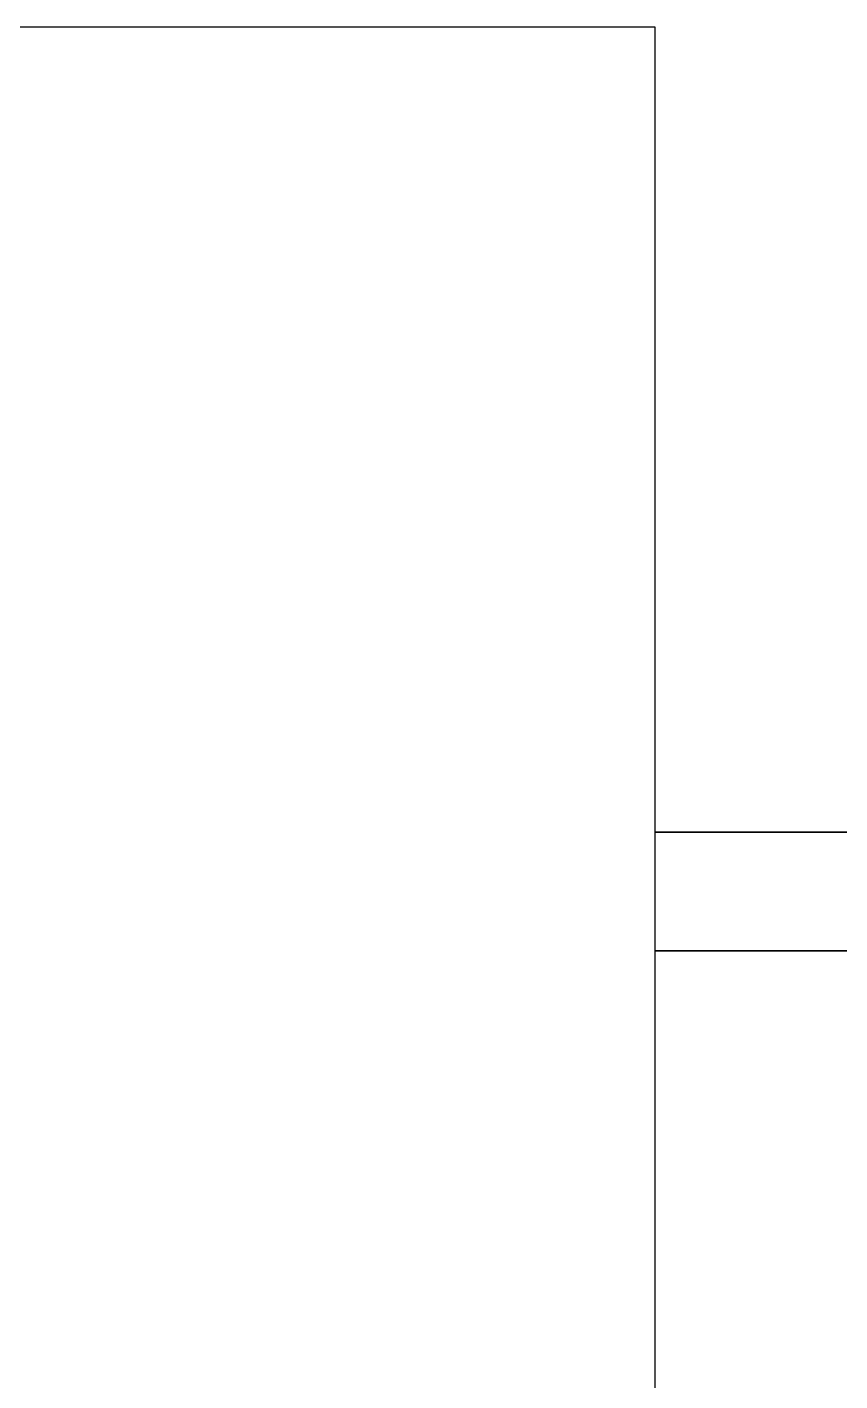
# Model space of a CAD drawing. Header units: millimetres. Extents: x -25371 to 2282244, y -90657 to 147824.
# Drawn here: x 1655130 to 1655267, y 2154.8 to 2382.9 of the extents above; entities that cross this region are included whole.
import ezdxf
from ezdxf.xclip import XClip

# ---------------------------------------------------------------- set-up
doc = ezdxf.new("R2010")
doc.units = ezdxf.units.MM
doc.header["$XCLIPFRAME"] = 0
doc.set_wipeout_variables(frame=1)
for name, color, linetype in [('000 - ESTIMATE_ASPG_MAIN_COLOR_6', 7, 'Continuous'), ('000 - ESTIMATE_ASPG_TEXT_COLOR_1', 7, 'Continuous'), ('000 - ESTIMATE_ASPG_WIPEOUT_', 7, 'Continuous')]:
    doc.layers.add(name, color=color, linetype=linetype)
doc.layers.add('A-GLAZ-CURT', color=7, linetype='Continuous', lineweight=35)
doc.layers.add('P-PIPE', color=7, linetype='Continuous', lineweight=35)
doc.styles.add('_Arial', font='arial.ttf')

# ---------------------------------------------------------------- blocks, each defined once
blk = doc.blocks.new('DPA_CP_Entrance Canopy Lower - Depth 4200-5686501-VS01 - ELEVATION 1')
at = {"layer": 'A-GLAZ-CURT', "color": 7}
for p, q in [((33367.75, 106950), (33457.75, 106950)), ((33457.75, 106950), (33367.75, 106950)), ((33457.75, 106950), (33457.75, 106830)), ((33457.75, 106830), (33457.75, 106950)), ((33452.75, 106945), (33372.75, 106945)), ((33372.75, 106945), (33372.75, 106795)), ((33372.75, 106795), (33372.75, 106945)), ((33372.75, 106945), (33452.75, 106945)), ((33452.75, 106835), (33452.75, 106945)), ((33452.75, 106945), (33452.75, 106835)), ((33422.75, 106815), (33422.75, 106835)), ((33422.75, 106835), (33452.75, 106835)), ((33452.75, 106835), (33422.75, 106835)), ((33422.75, 106835), (33422.75, 106815)), ((33457.75, 106830), (33427.75, 106830)), ((33427.75, 106830), (33427.75, 106820)), ((33427.75, 106820), (33427.75, 106830)), ((33427.75, 106830), (33457.75, 106830)), ((33427.75, 106820), (33707.75, 106820)), ((33707.75, 106820), (33427.75, 106820)), ((33452.75, 106815), (33422.75, 106815)), ((33422.75, 106815), (33452.75, 106815)), ((33452.75, 106625), (33452.75, 106815)), ((33452.75, 106815), (33452.75, 106625)), ((33707.75, 106800), (33457.75, 106800)), ((33457.75, 106800), (33457.75, 106620)), ((33457.75, 106620), (33457.75, 106800)), ((33457.75, 106800), (33707.75, 106800)), ((33372.75, 106795), (33127.77, 106795)), ((33127.77, 106795), (33372.75, 106795))]:
    blk.add_line(p, q, dxfattribs=at)
at = {"layer": 'A-GLAZ-CURT', "color": 7, "lineweight": 9}
for p, q in [((33377.75, 106895), (33377.75, 106945)), ((33377.75, 106945), (33427.75, 106945)), ((33377.75, 106945), (33377.75, 106745)), ((33379.75, 106897), (33379.75, 106943)), ((33379.75, 106897), (33425.75, 106943)), ((33425.75, 106897), (33379.75, 106943)), ((33379.75, 106943), (33425.75, 106943)), ((33425.75, 106943), (33425.75, 106897)), ((33427.75, 106945), (33427.75, 106895)), ((33427.75, 106945), (33427.75, 106625)), ((33427.75, 106895), (33377.75, 106895)), ((33425.75, 106897), (33379.75, 106897)), ((33377.75, 106745), (33377.75, 106795)), ((33377.75, 106795), (33427.75, 106795)), ((33427.75, 106795), (33427.75, 106745)), ((33379.75, 106747), (33379.75, 106793)), ((33379.75, 106747), (33425.75, 106793)), ((33425.75, 106747), (33379.75, 106793)), ((33379.75, 106793), (33425.75, 106793)), ((33425.75, 106793), (33425.75, 106747)), ((33425.75, 106747), (33379.75, 106747)), ((33427.75, 106745), (30857.75, 106745)), ((33427.75, 106745), (33377.75, 106745)), ((33402.75, 106745), (33402.75, 106650))]:
    blk.add_line(p, q, dxfattribs=at)
blk = doc.blocks.new('DPA_CP_Entrance Canopy Lower - Depth 4200-V89-VS01 - ELEVATION 1')
at = {"layer": 'A-GLAZ-CURT', "color": 7}
for p, q in [((33367.75, 106950), (33457.75, 106950)), ((33457.75, 106950), (33367.75, 106950)), ((33457.75, 106950), (33457.75, 106830)), ((33457.75, 106830), (33457.75, 106950)), ((33452.75, 106945), (33372.75, 106945)), ((33372.75, 106945), (33372.75, 106795)), ((33372.75, 106795), (33372.75, 106945)), ((33372.75, 106945), (33452.75, 106945)), ((33452.75, 106835), (33452.75, 106945)), ((33452.75, 106945), (33452.75, 106835)), ((33422.75, 106815), (33422.75, 106835)), ((33422.75, 106835), (33452.75, 106835)), ((33452.75, 106835), (33422.75, 106835)), ((33422.75, 106835), (33422.75, 106815)), ((33457.75, 106830), (33427.75, 106830)), ((33427.75, 106830), (33427.75, 106820)), ((33427.75, 106820), (33427.75, 106830)), ((33427.75, 106830), (33457.75, 106830)), ((33427.75, 106820), (33707.75, 106820)), ((33707.75, 106820), (33427.75, 106820)), ((33452.75, 106815), (33422.75, 106815)), ((33422.75, 106815), (33452.75, 106815)), ((33452.75, 106625), (33452.75, 106815)), ((33452.75, 106815), (33452.75, 106625)), ((33707.75, 106800), (33457.75, 106800)), ((33457.75, 106800), (33457.75, 106620)), ((33457.75, 106620), (33457.75, 106800)), ((33457.75, 106800), (33707.75, 106800)), ((33372.75, 106795), (33127.77, 106795)), ((33127.77, 106795), (33372.75, 106795))]:
    blk.add_line(p, q, dxfattribs=at)
at = {"layer": 'A-GLAZ-CURT', "color": 7, "lineweight": 9}
for p, q in [((33377.75, 106895), (33377.75, 106945)), ((33377.75, 106945), (33427.75, 106945)), ((33377.75, 106945), (33377.75, 106745)), ((33379.75, 106897), (33379.75, 106943)), ((33379.75, 106897), (33425.75, 106943)), ((33425.75, 106897), (33379.75, 106943)), ((33379.75, 106943), (33425.75, 106943)), ((33425.75, 106943), (33425.75, 106897)), ((33427.75, 106945), (33427.75, 106895)), ((33427.75, 106945), (33427.75, 106835)), ((33427.75, 106895), (33377.75, 106895)), ((33425.75, 106897), (33379.75, 106897)), ((33427.75, 106830), (33427.75, 106820)), ((33427.75, 106815), (33427.75, 106625)), ((33377.75, 106745), (33377.75, 106795)), ((33377.75, 106795), (33427.75, 106795)), ((33427.75, 106795), (33427.75, 106745)), ((33379.75, 106747), (33379.75, 106793)), ((33379.75, 106747), (33425.75, 106793)), ((33425.75, 106747), (33379.75, 106793)), ((33379.75, 106793), (33425.75, 106793)), ((33425.75, 106793), (33425.75, 106747)), ((33425.75, 106747), (33379.75, 106747)), ((33427.75, 106745), (30857.75, 106745)), ((33427.75, 106745), (33377.75, 106745)), ((33402.75, 106745), (33402.75, 106650))]:
    blk.add_line(p, q, dxfattribs=at)
blk = doc.blocks.new('DPA_CP_Entrance Canopy Lower - Depth 4200-V90-VS01 - ELEVATION 1')
at = {"layer": 'A-GLAZ-CURT', "color": 7}
for p, q in [((33367.75, 106950), (33457.75, 106950)), ((33457.75, 106950), (33367.75, 106950)), ((33457.75, 106950), (33457.75, 106830)), ((33457.75, 106830), (33457.75, 106950)), ((33452.75, 106945), (33372.75, 106945)), ((33372.75, 106945), (33372.75, 106795)), ((33372.75, 106795), (33372.75, 106945)), ((33372.75, 106945), (33452.75, 106945)), ((33452.75, 106835), (33452.75, 106945)), ((33452.75, 106945), (33452.75, 106835)), ((33422.75, 106815), (33422.75, 106835)), ((33422.75, 106835), (33452.75, 106835)), ((33452.75, 106835), (33422.75, 106835)), ((33422.75, 106835), (33422.75, 106815)), ((33457.75, 106830), (33427.75, 106830)), ((33427.75, 106830), (33427.75, 106820)), ((33427.75, 106820), (33427.75, 106830)), ((33427.75, 106830), (33457.75, 106830)), ((33427.75, 106820), (33707.75, 106820)), ((33707.75, 106820), (33427.75, 106820)), ((33452.75, 106815), (33422.75, 106815)), ((33422.75, 106815), (33452.75, 106815)), ((33452.75, 106625), (33452.75, 106815)), ((33452.75, 106815), (33452.75, 106625)), ((33707.75, 106800), (33457.75, 106800)), ((33457.75, 106800), (33457.75, 106620)), ((33457.75, 106620), (33457.75, 106800)), ((33457.75, 106800), (33707.75, 106800)), ((33372.75, 106795), (33127.77, 106795)), ((33127.77, 106795), (33372.75, 106795))]:
    blk.add_line(p, q, dxfattribs=at)
at = {"layer": 'A-GLAZ-CURT', "color": 7, "lineweight": 9}
for p, q in [((33377.75, 106895), (33377.75, 106945)), ((33377.75, 106945), (33427.75, 106945)), ((33377.75, 106945), (33377.75, 106745)), ((33379.75, 106897), (33379.75, 106943)), ((33379.75, 106897), (33425.75, 106943)), ((33425.75, 106897), (33379.75, 106943)), ((33379.75, 106943), (33425.75, 106943)), ((33425.75, 106943), (33425.75, 106897)), ((33427.75, 106945), (33427.75, 106895)), ((33427.75, 106945), (33427.75, 106835)), ((33427.75, 106895), (33377.75, 106895)), ((33425.75, 106897), (33379.75, 106897)), ((33427.75, 106830), (33427.75, 106820)), ((33427.75, 106815), (33427.75, 106625)), ((33377.75, 106745), (33377.75, 106795)), ((33377.75, 106795), (33427.75, 106795)), ((33427.75, 106795), (33427.75, 106745)), ((33379.75, 106747), (33379.75, 106793)), ((33379.75, 106747), (33425.75, 106793)), ((33425.75, 106747), (33379.75, 106793)), ((33379.75, 106793), (33425.75, 106793)), ((33425.75, 106793), (33425.75, 106747)), ((33425.75, 106747), (33379.75, 106747)), ((33427.75, 106745), (30857.75, 106745)), ((33427.75, 106745), (33377.75, 106745)), ((33402.75, 106745), (33402.75, 106650))]:
    blk.add_line(p, q, dxfattribs=at)
blk = doc.blocks.new('DPA_CP_Entrance Canopy Lower - Depth 4200-V91-VS01 - ELEVATION 1')
at = {"layer": 'A-GLAZ-CURT', "color": 7}
for p, q in [((33367.75, 106950), (33457.75, 106950)), ((33457.75, 106950), (33367.75, 106950)), ((33457.75, 106950), (33457.75, 106830)), ((33457.75, 106830), (33457.75, 106950)), ((33452.75, 106945), (33372.75, 106945)), ((33372.75, 106945), (33372.75, 106795)), ((33372.75, 106795), (33372.75, 106945)), ((33372.75, 106945), (33452.75, 106945)), ((33452.75, 106835), (33452.75, 106945)), ((33452.75, 106945), (33452.75, 106835)), ((33422.75, 106815), (33422.75, 106835)), ((33422.75, 106835), (33452.75, 106835)), ((33452.75, 106835), (33422.75, 106835)), ((33422.75, 106835), (33422.75, 106815)), ((33457.75, 106830), (33427.75, 106830)), ((33427.75, 106830), (33427.75, 106820)), ((33427.75, 106820), (33427.75, 106830)), ((33427.75, 106830), (33457.75, 106830)), ((33427.75, 106820), (33707.75, 106820)), ((33707.75, 106820), (33427.75, 106820)), ((33452.75, 106815), (33422.75, 106815)), ((33422.75, 106815), (33452.75, 106815)), ((33452.75, 106625), (33452.75, 106815)), ((33452.75, 106815), (33452.75, 106625)), ((33707.75, 106800), (33457.75, 106800)), ((33457.75, 106800), (33457.75, 106620)), ((33457.75, 106620), (33457.75, 106800)), ((33457.75, 106800), (33707.75, 106800)), ((33372.75, 106795), (33127.77, 106795)), ((33127.77, 106795), (33372.75, 106795))]:
    blk.add_line(p, q, dxfattribs=at)
at = {"layer": 'A-GLAZ-CURT', "color": 7, "lineweight": 9}
for p, q in [((33377.75, 106895), (33377.75, 106945)), ((33377.75, 106945), (33427.75, 106945)), ((33377.75, 106945), (33377.75, 106745)), ((33379.75, 106897), (33379.75, 106943)), ((33379.75, 106897), (33425.75, 106943)), ((33425.75, 106897), (33379.75, 106943)), ((33379.75, 106943), (33425.75, 106943)), ((33425.75, 106943), (33425.75, 106897)), ((33427.75, 106945), (33427.75, 106895)), ((33427.75, 106945), (33427.75, 106835)), ((33427.75, 106895), (33377.75, 106895)), ((33425.75, 106897), (33379.75, 106897)), ((33427.75, 106830), (33427.75, 106820)), ((33427.75, 106815), (33427.75, 106625)), ((33377.75, 106745), (33377.75, 106795)), ((33377.75, 106795), (33427.75, 106795)), ((33427.75, 106795), (33427.75, 106745)), ((33379.75, 106747), (33379.75, 106793)), ((33379.75, 106747), (33425.75, 106793)), ((33425.75, 106747), (33379.75, 106793)), ((33379.75, 106793), (33425.75, 106793)), ((33425.75, 106793), (33425.75, 106747)), ((33425.75, 106747), (33379.75, 106747)), ((33427.75, 106745), (30857.75, 106745)), ((33427.75, 106745), (33377.75, 106745)), ((33402.75, 106745), (33402.75, 106650))]:
    blk.add_line(p, q, dxfattribs=at)
blk = doc.blocks.new('DPA_CP_Entrance Canopy Lower - Depth 4200-5686556-VS01 - ELEVATION 1')
at = {"layer": 'A-GLAZ-CURT', "color": 7}
for p, q in [((33367.75, 106950), (33457.75, 106950)), ((33457.75, 106950), (33367.75, 106950)), ((33457.75, 106950), (33457.75, 106830)), ((33457.75, 106830), (33457.75, 106950)), ((33452.75, 106945), (33372.75, 106945)), ((33372.75, 106945), (33372.75, 106900)), ((33372.75, 106795), (33372.75, 106945)), ((33372.75, 106945), (33452.75, 106945)), ((33452.75, 106835), (33452.75, 106945)), ((33452.75, 106945), (33452.75, 106835)), ((33372.75, 106883.98), (33372.75, 106858.09)), ((33372.75, 106837.95), (33372.75, 106795)), ((33422.75, 106815), (33422.75, 106835)), ((33422.75, 106835), (33452.75, 106835)), ((33452.75, 106835), (33422.75, 106835)), ((33422.75, 106835), (33422.75, 106815)), ((33457.75, 106830), (33427.75, 106830)), ((33427.75, 106830), (33427.75, 106820)), ((33427.75, 106820), (33427.75, 106830)), ((33427.75, 106830), (33457.75, 106830)), ((33427.75, 106820), (33707.75, 106820)), ((33707.75, 106820), (33427.75, 106820)), ((33452.75, 106815), (33422.75, 106815)), ((33422.75, 106815), (33452.75, 106815)), ((33452.75, 106625), (33452.75, 106815)), ((33452.75, 106815), (33452.75, 106625)), ((33707.75, 106800), (33457.75, 106800)), ((33457.75, 106800), (33457.75, 106620)), ((33457.75, 106620), (33457.75, 106800)), ((33457.75, 106800), (33707.75, 106800)), ((33127.77, 106795), (33372.75, 106795)), ((33372.75, 106795), (33337.42, 106795))]:
    blk.add_line(p, q, dxfattribs=at)
at = {"layer": 'A-GLAZ-CURT', "color": 7, "lineweight": 9}
for p, q in [((33377.75, 106895), (33377.75, 106945)), ((33377.75, 106945), (33427.75, 106945)), ((33377.75, 106945), (33377.75, 106745)), ((33379.75, 106897), (33379.75, 106943)), ((33379.75, 106897), (33425.75, 106943)), ((33425.75, 106897), (33379.75, 106943)), ((33379.75, 106943), (33425.75, 106943)), ((33425.75, 106943), (33425.75, 106897)), ((33427.75, 106945), (33427.75, 106895)), ((33427.75, 106945), (33427.75, 106835)), ((33427.75, 106895), (33377.75, 106895)), ((33425.75, 106897), (33379.75, 106897)), ((33427.75, 106830), (33427.75, 106820)), ((33427.75, 106815), (33427.75, 106625)), ((33377.75, 106745), (33377.75, 106795)), ((33377.75, 106795), (33427.75, 106795)), ((33427.75, 106795), (33427.75, 106745)), ((33379.75, 106747), (33379.75, 106793)), ((33379.75, 106747), (33425.75, 106793)), ((33425.75, 106747), (33379.75, 106793)), ((33379.75, 106793), (33425.75, 106793)), ((33425.75, 106793), (33425.75, 106747)), ((33425.75, 106747), (33379.75, 106747)), ((33427.75, 106745), (30857.75, 106745)), ((33427.75, 106745), (33377.75, 106745)), ((33402.75, 106745), (33402.75, 106650))]:
    blk.add_line(p, q, dxfattribs=at)
blk = doc.blocks.new('ø100 RD_ - ø100 RD_-4180713-VS01 - ELEVATION 1')
at = {"layer": 'P-PIPE', "color": 7}
for p, q in [((33373.01, 106900), (33373.01, 106900)), ((33373.77, 106900), (33380.86, 106900)), ((33380.86, 106900), (33373.77, 106900)), ((33380.95, 106900), (33380.95, 106900)), ((33391.78, 106894.96), (33391.78, 106900)), ((33372.75, 106883.98), (33391.78, 106894.96)), ((33380.86, 106894.96), (33372.77, 106894.96)), ((33372.78, 106894.96), (33380.86, 106894.96)), ((33373.77, 106894.96), (33380.86, 106894.96)), ((33380.86, 106894.96), (33373.77, 106894.96)), ((33380.94, 106894.96), (33380.93, 106894.96)), ((33380.95, 106894.96), (33380.95, 106894.96)), ((33373.4, 106858.09), (33373.4, 106858.09)), ((33407.9, 106853.02), (33407.9, 106858.09)), ((33407.63, 106853.02), (33372.92, 106853.02)), ((33372.93, 106853.02), (33407.63, 106853.02)), ((33381.8, 106837.95), (33407.9, 106853.02)), ((33372.93, 106837.95), (33381.14, 106837.95)), ((33381.49, 106837.95), (33372.93, 106837.95))]:
    blk.add_line(p, q, dxfattribs=at)
blk = doc.blocks.new('C-1-VS01_REV00_20260615-155217_ELEVATION_1_EX')
at = {"layer": 'A-GLAZ-CURT', "color": 7}
for name in ['DPA_CP_Entrance Canopy Lower - Depth 4200-5686501-VS01 - ELEVATION 1', 'DPA_CP_Entrance Canopy Lower - Depth 4200-V89-VS01 - ELEVATION 1', 'DPA_CP_Entrance Canopy Lower - Depth 4200-V89-VS01 - ELEVATION 1', 'DPA_CP_Entrance Canopy Lower - Depth 4200-V90-VS01 - ELEVATION 1', 'DPA_CP_Entrance Canopy Lower - Depth 4200-V91-VS01 - ELEVATION 1', 'DPA_CP_Entrance Canopy Lower - Depth 4200-V91-VS01 - ELEVATION 1', 'DPA_CP_Entrance Canopy Lower - Depth 4200-5686556-VS01 - ELEVATION 1']:
    blk.add_blockref(name, (-23858.22, 0), dxfattribs=at)
at = {"layer": 'P-PIPE', "color": 7}
blk.add_blockref('ø100 RD_ - ø100 RD_-4180713-VS01 - ELEVATION 1', (-23858.22, 0), dxfattribs=at)
blk = doc.blocks.new('A$Cd3cf6656')
at = {"color": 7}
blk.add_wipeout([(-964.67, -457.38), (1855.65, -457.38), (1855.65, 457.38), (-964.67, 457.38)], dxfattribs=at).dxf.layer = '000 - ESTIMATE_ASPG_WIPEOUT_'
at = {"layer": '000 - ESTIMATE_ASPG_MAIN_COLOR_6', "color": 7}
blk.add_lwpolyline([(-964.67, -457.38), (1855.65, -457.38), (1855.65, 507.38), (-964.67, 507.38)], close=True, dxfattribs=at)
at = {"layer": '000 - ESTIMATE_ASPG_TEXT_COLOR_1', "color": 7, "style": '_Arial'}
for tag, p in [('LV_TYPE_VAL', (138.05, 356.5)), ('LV_SIN-H_VAL', (138.05, 206.5)), ('LV_DOU-H_VAL', (138.05, 56.5)), ('V-TRIM_VAL', (138.05, -93.5)), ('FRAME_VAL', (138.05, -243.5)), ('FRAME_SET', (138.05, -393.5))]:
    blk.add_attdef(tag, p, '', height=100, dxfattribs=at)

msp = doc.modelspace()

# ---------------------------------------------------------------- block references
at = {"color": 7}
ref = msp.add_blockref('C-1-VS01_REV00_20260615-155217_ELEVATION_1_EX', (1645617.451, -104572.744), dxfattribs=at)
XClip(ref).set_block_clipping_path([(-6272.2217516778, 96602.3760666824), (23581.2110439332, 113561.2238857835)])

# ---------------------------------------------------------------- next in the draw order: block references
at = {"color": 7, "rotation": 90}
msp.add_blockref('A$Cd3cf6656', (1654778.451, 527.256), dxfattribs=at)

doc.saveas('drawing.dxf')
